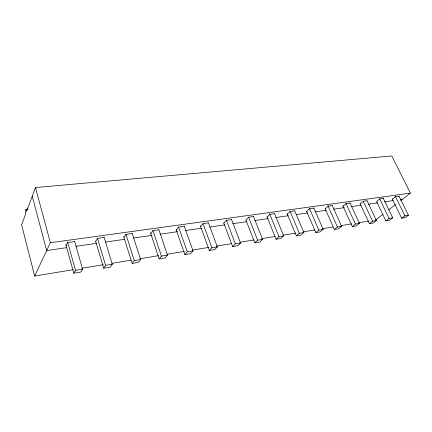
<?xml version="1.0" encoding="UTF-8"?>
<svg xmlns="http://www.w3.org/2000/svg" width="432" height="432" viewBox="0 0 432 432"><rect width="100%" height="100%" fill="white"/><g stroke="black" fill="none" stroke-linecap="round" stroke-linejoin="round"><path stroke-width="0.65" d="M28.021 209.05L26.006 209.261L25.277 211.237L25.844 213.413L21.6 224.807L34.668 276.037L73.289 269.681M400.853 200.491L410.4 193.131L391.786 155.963L35.478 187.531L26.573 211.448L26.006 209.261M34.668 276.037L50.36 242.73L35.478 187.531M65.956 245.646L67.559 242.552L74.72 241.547M74.714 241.526L82.571 269.147L80.816 272.041L73.807 273.218L75.514 270.313L67.543 241.855M95.71 241.412L97.529 238.361L104.155 237.438M123.946 237.395L125.95 234.392L132.241 233.512M95.623 241.115L103.669 268.207L105.586 265.34L112.271 264.233L104.139 237.379M112.271 264.233L110.311 267.095L103.669 268.207M150.773 233.582L152.939 230.623L158.922 229.786M123.736 236.725L132.143 263.434L134.244 260.599L140.589 259.551L132.214 233.42M140.589 259.551L138.445 262.375L132.143 263.434M176.294 229.954L178.61 227.038L184.302 226.244M150.509 232.794L159.17 258.898L161.444 256.1L167.465 255.107L158.879 229.662M167.465 255.107L165.159 257.899L159.17 258.898M200.605 226.492L203.051 223.625L208.472 222.863M176.11 229.424L184.864 254.588L187.283 251.829L193.012 250.879L184.248 226.087M193.012 250.879L190.561 253.638L184.864 254.588M223.781 223.198L226.346 220.369L231.568 219.64M200.367 225.855L209.32 250.49L211.874 247.763L217.328 246.861L208.526 223.009M217.328 246.861L214.747 249.577L209.32 250.49M245.916 220.05L248.578 217.264L253.519 216.572M223.69 222.809L232.675 246.575L235.343 243.88L240.543 243.022L231.374 219.127M240.543 243.022L237.848 245.705L232.675 246.575M267.062 217.042L269.822 214.294L274.541 213.635M245.862 219.926L254.864 242.854L257.634 240.192L262.591 239.377L253.438 216.362M287.291 214.164L290.131 211.459L294.651 210.827M262.591 239.377L259.799 242.023L254.864 242.854M266.965 216.805L276.097 239.29L278.959 236.666L283.7 235.883L274.574 213.716M306.666 211.41L309.577 208.742L313.907 208.138M283.7 235.883L280.816 238.502L276.097 239.29M325.231 208.769L328.207 206.14L332.278 205.573M287.042 213.565L296.395 235.888L299.338 233.296L303.874 232.546L294.678 210.881M303.874 232.546L300.915 235.127L296.395 235.888M343.04 206.237L346.075 203.645L350.055 203.089M306.515 211.064L315.824 232.627L318.838 230.072L323.179 229.354L313.789 207.868M323.179 229.354L320.15 231.903L315.824 232.627M360.142 203.801L363.22 201.247L367.043 200.713M325.112 208.688L334.357 229.522L337.43 227L341.588 226.309L332.289 205.594M341.588 226.309L338.499 228.825L334.357 229.522M342.835 205.783L352.28 226.514L355.406 224.024L359.397 223.366L349.92 202.792M359.397 223.366L356.254 225.85L352.28 226.514M392.369 199.222L395.534 196.733L399.065 196.241M360.05 203.607L369.398 223.646L372.578 221.184L376.407 220.552L367.043 200.707M375.624 219.953L382.984 214.277M388.762 209.817L395.599 204.547M376.407 220.552L373.216 223.004L369.398 223.646M383.368 198.434L379.696 198.947L376.574 201.469L385.841 220.887L389.065 218.457L392.737 217.852L383.065 197.797M392.737 217.852L389.507 220.271L385.841 220.887M392.224 198.914L401.647 218.236L404.903 215.838L408.44 215.255L398.898 195.896M408.44 215.255L405.173 217.642L401.647 218.236M81.95 268.256L103.259 264.751M111.915 263.331L131.225 260.15M139.882 258.73L158.528 255.663M167.189 254.237L184.502 251.386M192.494 250.074L208.472 247.444M216.464 246.132L231.784 243.61M239.776 242.298L253.757 239.998M261.749 238.68L275.071 236.493M283.057 235.175L295.709 233.096M303.701 231.779L315.025 229.921M322.348 228.712L333.002 226.962M340.994 225.644L351.648 223.895M358.976 222.691L368.966 221.044M75.514 270.313L82.571 269.147M66.706 247.655L46.683 250.538L32.233 196.247M76.048 246.305L96.741 243.324M105.419 242.077L124.772 239.285M133.45 238.037L152.14 235.343M160.148 234.187L177.503 231.687M185.512 230.537L201.528 228.226M209.536 227.07L224.888 224.861M232.897 223.706L246.915 221.686M254.923 220.531L268.272 218.608M275.616 217.55L288.295 215.725M296.303 214.569L307.654 212.933M314.993 211.874L326.344 210.244M333.682 209.185L344.363 207.646M351.702 206.588L361.049 205.238M368.388 204.185L377.735 202.835M384.41 201.874L393.088 200.626M400.426 199.568L402.43 199.276M50.36 242.73L410.4 193.131M395.226 196.106L404.903 215.838M379.544 198.628L389.065 218.457M363.22 201.242L372.578 221.184M345.94 203.348L355.406 224.024M327.866 205.562L337.43 227M309.463 208.472L318.838 230.072M290.034 211.216L299.338 233.296M269.6 213.759L278.959 236.666M248.497 217.048L257.634 240.192M226.325 220.174L235.343 243.88M203.105 223.771L211.874 247.763M178.67 227.216L187.283 251.829M152.901 230.499L161.444 256.1M125.923 234.301L134.244 260.599M97.508 238.307L105.586 265.34M65.891 244.793L73.807 273.218"/></g></svg>
